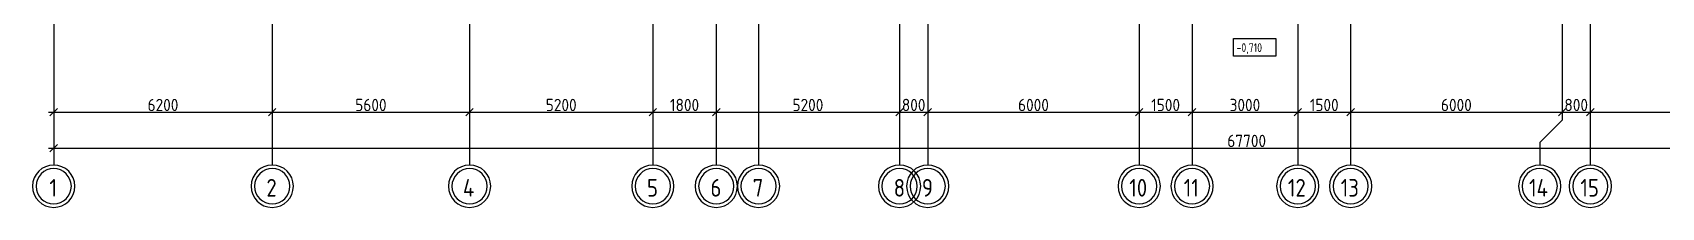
# Model space of a CAD drawing. Header units: millimetres. Extents: x -695119 to 412940, y -249585 to 622758.
# Drawn here: x -21206 to 25012, y -80966 to -76013 of the extents above; entities that cross this region are included whole.
import ezdxf

# ---------------------------------------------------------------- set-up
doc = ezdxf.new("R2010")
doc.units = ezdxf.units.MM
doc.linetypes.add('ADSK_Линия сетки', pattern=[25, 20, -2.5, 0, -2.5])
for name, color, linetype, lineweight in [('Линии', 7, 'Continuous', 9), ('Оси', 252, 'Continuous', 9), ('Размеры', 7, 'Continuous', 9), ('Текстовые примечания', 7, 'Continuous', 9)]:
    doc.layers.add(name, color=color, linetype=linetype, lineweight=lineweight)
doc.styles.add('GOST 2.304 type A_1', font='', dxfattribs={"height": 350})
doc.styles.add('GOST Common', font='', dxfattribs={"width": 0.9, "height": 500})
doc.styles.add('ISOCPEUR', font='isocpeur.ttf', dxfattribs={"width": 0.9, "height": 350})
doc.styles.get('GOST 2.304 type A_1').set_extended_font_data('GOST 2.304 type A')
doc.styles.get('GOST Common').set_extended_font_data('GOST type B')

# ---------------------------------------------------------------- blocks, each defined once
blk = doc.blocks.new('_Oblique')
at = {"color": 0, "linetype": 'ByBlock', "lineweight": -2}
blk.add_line((-0.5, -0.5), (0.5, 0.5), dxfattribs=at)
blk = doc.blocks.new('1 этаж')
at = {"layer": 'Линии', "color": 251, "true_color": 0x636466}
for p, q in [((-32081, -157360), (-30881, -157360)), ((-32081, -157860), (-32081, -157360)), ((-30881, -157360), (-30881, -157860)), ((-30881, -157860), (-32081, -157860))]:
    blk.add_line(p, q, dxfattribs=at)
at = {"layer": 'Оси', "color": 251, "linetype": 'ADSK_Линия сетки', "true_color": 0x636466}
for p, q in [((-34756, -96281), (-34756, -160943)), ((-33256, -96281), (-33256, -160943)), ((-30256, -96281), (-30256, -160943)), ((-28756, -96281), (-28756, -160943)), ((-22756, -96281), (-22756, -159673)), ((-65556, -131547), (-65556, -160943)), ((-59356, -131547), (-59356, -160943)), ((-53756, -131547), (-53756, -160943)), ((-48556, -131547), (-48556, -160943)), ((-46756, -131547), (-46756, -160943)), ((-45556, -131547), (-45556, -160943)), ((-41556, -131547), (-41556, -160943)), ((-40756, -131547), (-40756, -160943)), ((-21956, -131547), (-21956, -160943))]:
    blk.add_line(p, q, dxfattribs=at)
at = {"layer": 'Оси', "color": 251, "true_color": 0x636466}
for p, q in [((-22756, -159673), (-23391, -160308)), ((-23391, -160308), (-23391, -160943))]:
    blk.add_line(p, q, dxfattribs=at)
at = {"layer": 'Оси', "color": 251, "lineweight": 20, "true_color": 0x636466}
for centre, radius, start, end in [((-65556, -161543), 600, 0, 180), ((-65556, -161543), 500, 0, 180), ((-59356, -161543), 600, 0, 180), ((-59356, -161543), 500, 0, 180), ((-53756, -161543), 600, 0, 180), ((-53756, -161543), 500, 0, 180), ((-48556, -161543), 600, 0, 180), ((-48556, -161543), 500, 0, 180), ((-46756, -161543), 600, 0, 180), ((-46756, -161543), 500, 0, 180), ((-45556, -161543), 600, 0, 180), ((-45556, -161543), 500, 0, 180), ((-41556, -161543), 600, 0, 180), ((-41556, -161543), 500, 0, 180), ((-40756, -161543), 600, 0, 180), ((-40756, -161543), 500, 0, 180), ((-34756, -161543), 600, 0, 180), ((-34756, -161543), 500, 0, 180), ((-33256, -161543), 600, 0, 180), ((-33256, -161543), 500, 0, 180), ((-30256, -161543), 600, 0, 180), ((-30256, -161543), 500, 0, 180), ((-28756, -161543), 600, 0, 180), ((-28756, -161543), 500, 0, 180), ((-23391, -161543), 600, 0, 180), ((-23391, -161543), 500, 0, 180), ((-21956, -161543), 600, 0, 180), ((-21956, -161543), 500, 0, 180), ((-65556, -161543), 600, 180, 0), ((-65556, -161543), 500, 180, 0), ((-59356, -161543), 600, 180, 0), ((-59356, -161543), 500, 180, 0), ((-53756, -161543), 600, 180, 0), ((-53756, -161543), 500, 180, 0), ((-48556, -161543), 600, 180, 0), ((-48556, -161543), 500, 180, 0), ((-46756, -161543), 600, 180, 0), ((-46756, -161543), 500, 180, 0), ((-45556, -161543), 600, 180, 0), ((-45556, -161543), 500, 180, 0), ((-41556, -161543), 600, 180, 0), ((-41556, -161543), 500, 180, 0), ((-40756, -161543), 600, 180, 0), ((-40756, -161543), 500, 180, 0), ((-34756, -161543), 600, 180, 0), ((-34756, -161543), 500, 180, 0), ((-33256, -161543), 600, 180, 0), ((-33256, -161543), 500, 180, 0), ((-30256, -161543), 600, 180, 0), ((-30256, -161543), 500, 180, 0), ((-28756, -161543), 600, 180, 0), ((-28756, -161543), 500, 180, 0), ((-23391, -161543), 600, 180, 0), ((-23391, -161543), 500, 180, 0), ((-21956, -161543), 600, 180, 0), ((-21956, -161543), 500, 180, 0)]:
    blk.add_arc(centre, radius, start, end, dxfattribs=at)
at = {"layer": 'Размеры', "color": 251, "lineweight": 18, "true_color": 0x636466}
for p, q in [((-65706, -159446), (-59206, -159446)), ((-59506, -159446), (-53606, -159446)), ((-53906, -159446), (-48406, -159446)), ((-48706, -159446), (-46606, -159446)), ((-46906, -159446), (-41406, -159446)), ((-41706, -159446), (-40606, -159446)), ((-40906, -159446), (-34606, -159446)), ((-34906, -159446), (-33106, -159446)), ((-33406, -159446), (-30106, -159446)), ((-30406, -159446), (-28606, -159446)), ((-28906, -159446), (-22606, -159446)), ((-22906, -159446), (-21806, -159446)), ((-22106, -159446), (-16606, -159446)), ((-65556, -159496), (-65556, -159596)), ((-59356, -159496), (-59356, -159596)), ((-59356, -159496), (-59356, -159596)), ((-53756, -159496), (-53756, -159596)), ((-53756, -159496), (-53756, -159596)), ((-48556, -159496), (-48556, -159596)), ((-48556, -159496), (-48556, -159596)), ((-46756, -159496), (-46756, -159596)), ((-46756, -159496), (-46756, -159596)), ((-41556, -159496), (-41556, -159596)), ((-41556, -159496), (-41556, -159596)), ((-40756, -159496), (-40756, -159596)), ((-40756, -159496), (-40756, -159596)), ((-34756, -159496), (-34756, -159596)), ((-34756, -159496), (-34756, -159596)), ((-33256, -159496), (-33256, -159596)), ((-33256, -159496), (-33256, -159596)), ((-30256, -159496), (-30256, -159596)), ((-30256, -159496), (-30256, -159596)), ((-28756, -159496), (-28756, -159596)), ((-28756, -159496), (-28756, -159596)), ((-22756, -159496), (-22756, -159596)), ((-22756, -159496), (-22756, -159596)), ((-21956, -159496), (-21956, -159596)), ((-21956, -159496), (-21956, -159596)), ((-65706, -160464), (2294, -160464)), ((-65556, -160514), (-65556, -160614))]:
    blk.add_line(p, q, dxfattribs=at)
at = {"layer": 'Размеры', "color": 251, "lineweight": 18, "true_color": 0x636466, "xscale": 212.1, "yscale": 212.1, "zscale": 212.1, "rotation": 180}
for p in [(-65556, -159446), (-59356, -159446), (-53756, -159446), (-48556, -159446), (-46756, -159446), (-41556, -159446), (-40756, -159446), (-34756, -159446), (-33256, -159446), (-30256, -159446), (-28756, -159446), (-22756, -159446), (-21956, -159446), (-65556, -160464)]:
    blk.add_blockref('_Oblique', p, dxfattribs=at)
at = {"layer": 'Размеры', "color": 251, "lineweight": 18, "true_color": 0x636466, "xscale": 212.1, "yscale": 212.1, "zscale": 212.1}
for p in [(-59356, -159446), (-53756, -159446), (-48556, -159446), (-46756, -159446), (-41556, -159446), (-40756, -159446), (-34756, -159446), (-33256, -159446), (-30256, -159446), (-28756, -159446), (-22756, -159446), (-21956, -159446)]:
    blk.add_blockref('_Oblique', p, dxfattribs=at)
at = {"layer": 'Оси', "color": 251, "true_color": 0x636466, "style": 'GOST Common', "width": 0.9}
for s, p in [('1', (-65677, -161838)), ('2', (-59522, -161838)), ('4', (-53943, -161838)), ('5', (-48722, -161838)), ('6', (-46922, -161838)), ('7', (-45722, -161838)), ('8', (-41722, -161838)), ('9', (-40922, -161838)), ('10', (-35038, -161838)), ('11', (-33493, -161838)), ('12', (-30538, -161838)), ('13', (-29038, -161838)), ('14', (-23694, -161838)), ('15', (-22238, -161838))]:
    blk.add_text(s, height=500, dxfattribs=at).set_placement(p)
at = {"layer": 'Размеры', "color": 251, "lineweight": 20, "true_color": 0x636466, "char_height": 350, "attachment_point": 5, "style": 'ISOCPEUR'}
for s, insert, width in [('\\A1;6200', (-62456, -159241), 1059.58), ('\\A1;5600', (-56556, -159241), 1059.58), ('\\A1;5200', (-51156, -159241), 1059.58), ('\\A1;1800', (-47656, -159241), 980.83), ('\\A1;5200', (-44156, -159241), 1059.58), ('\\A1;800', (-41156, -159241), 794.69), ('\\A1;6000', (-37756, -159241), 1059.58), ('\\A1;1500', (-34006, -159241), 980.83), ('\\A1;3000', (-31756, -159241), 1059.58), ('\\A1;1500', (-29506, -159241), 980.83), ('\\A1;6000', (-25756, -159241), 1059.58), ('\\A1;800', (-22356, -159241), 794.69), ('\\A1;67700', (-31706, -160259), 1324.48)]:
    blk.add_mtext(s, dxfattribs=dict(at, insert=insert, width=width))
at = {"layer": 'Текстовые примечания', "color": 251, "true_color": 0x636466, "style": 'GOST 2.304 type A_1'}
blk.add_text('-0,710', height=250, dxfattribs=at).set_placement((-31993, -157740))

msp = doc.modelspace()

# ---------------------------------------------------------------- block references
msp.add_blockref('1 этаж', (44950.089, 81176.937))

doc.saveas('drawing.dxf')
